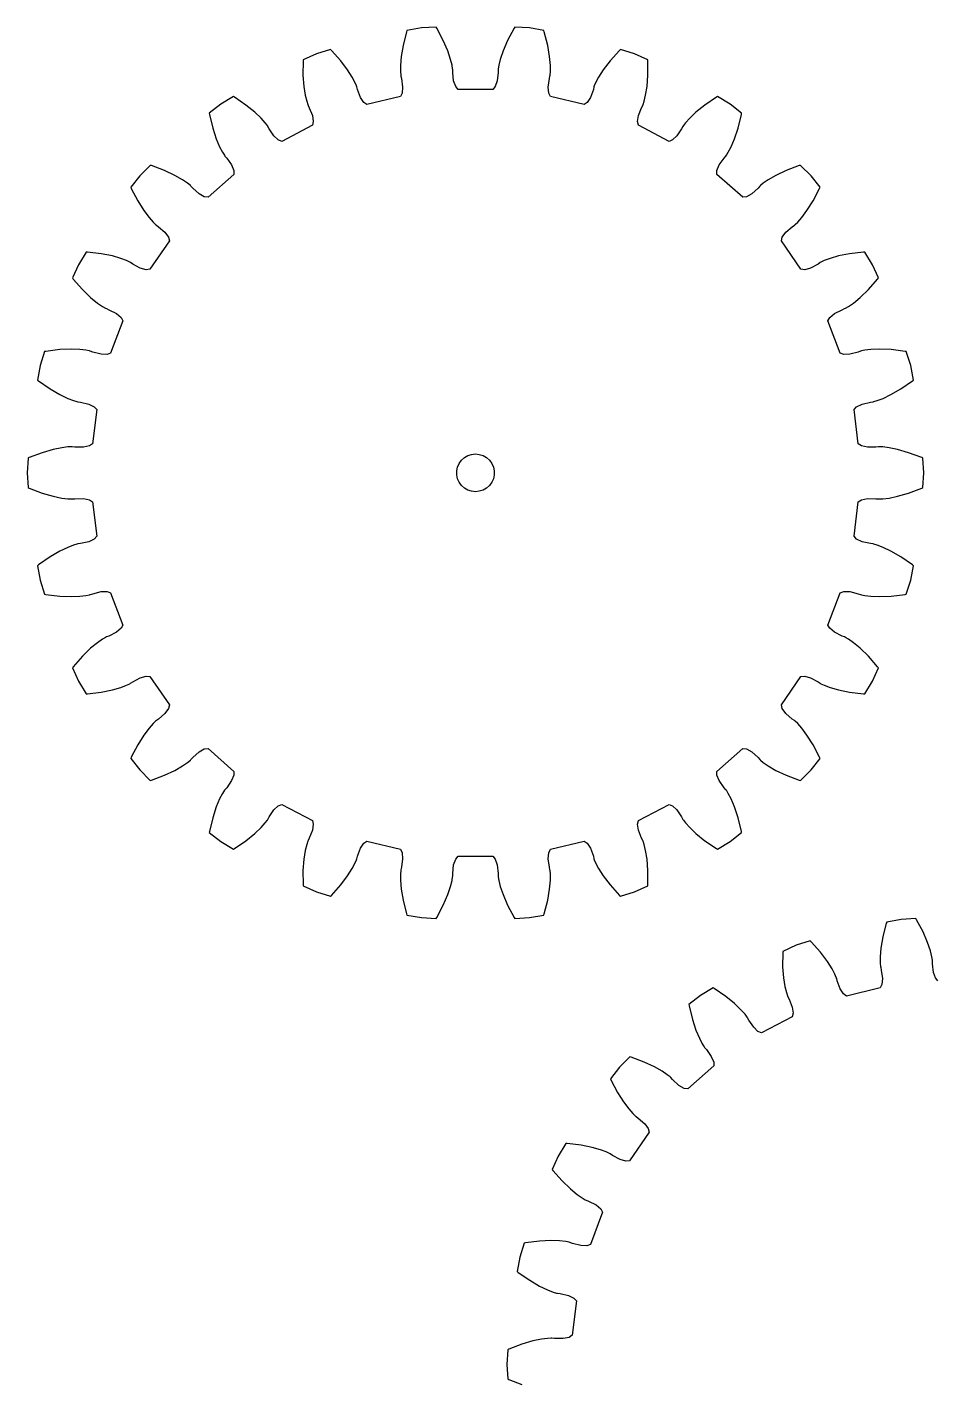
# Model space of a CAD drawing. Extents: x 0 to 148, y 0 to 213.
# Drawn here: x 0 to 72.3, y 104.8 to 212.8 of the extents above; entities that cross this region are included whole.
import ezdxf

# ---------------------------------------------------------------- set-up
doc = ezdxf.new("R2010")
doc.units = 0

msp = doc.modelspace()

# ---------------------------------------------------------------- linework, layer by layer
for p, q in [((31.35, 212.7), (30.2, 212.49)), ((32.52, 212.77), (31.35, 212.7)), ((32.57, 212.68), (32.52, 212.77)), ((33.09, 211.7), (32.57, 212.68)), ((38.73, 212.68), (38.21, 211.7)), ((38.78, 212.77), (38.73, 212.68)), ((39.95, 212.7), (38.78, 212.77)), ((41.1, 212.49), (39.95, 212.7)), ((30.17, 212.39), (29.9, 211.31)), ((30.2, 212.49), (30.17, 212.39)), ((33.45, 210.87), (33.09, 211.7)), ((38.21, 211.7), (37.85, 210.87)), ((41.13, 212.39), (41.1, 212.49)), ((41.4, 211.31), (41.13, 212.39)), ((23.01, 210.64), (21.94, 210.16)), ((24.12, 210.99), (23.01, 210.64)), ((24.2, 210.92), (24.12, 210.99)), ((24.94, 210.09), (24.2, 210.92)), ((29.9, 211.31), (29.75, 210.42)), ((33.68, 210.2), (33.45, 210.87)), ((37.85, 210.87), (37.62, 210.2)), ((41.55, 210.42), (41.4, 211.31)), ((47.11, 210.92), (46.36, 210.09)), ((47.18, 210.99), (47.11, 210.92)), ((48.29, 210.64), (47.18, 210.99)), ((49.36, 210.16), (48.29, 210.64)), ((21.94, 210.06), (21.93, 208.95)), ((21.94, 210.16), (21.94, 210.06)), ((25.49, 209.36), (24.94, 210.09)), ((29.75, 210.42), (29.69, 209.72)), ((29.69, 209.72), (29.69, 209.23)), ((33.8, 209.73), (33.68, 210.2)), ((33.84, 209.45), (33.8, 209.73)), ((33.85, 209.38), (33.84, 209.45)), ((37.46, 209.45), (37.45, 209.38)), ((37.51, 209.73), (37.46, 209.45)), ((37.62, 210.2), (37.51, 209.73)), ((41.61, 209.72), (41.55, 210.42)), ((41.61, 209.23), (41.61, 209.72)), ((46.36, 210.09), (45.82, 209.36)), ((49.37, 210.06), (49.36, 210.16)), ((49.37, 208.95), (49.37, 210.06)), ((21.93, 208.95), (22, 208.04)), ((25.86, 208.78), (25.49, 209.36)), ((26.09, 208.34), (25.86, 208.78)), ((26.2, 208.09), (26.09, 208.34)), ((29.69, 209.23), (29.71, 208.95)), ((29.71, 208.95), (29.73, 208.88)), ((29.73, 208.88), (29.77, 208.68)), ((29.77, 208.68), (29.86, 208)), ((33.85, 209.17), (33.85, 209.38)), ((33.92, 208.5), (33.85, 209.17)), ((34.08, 208.04), (33.92, 208.5)), ((37.38, 208.5), (37.23, 208.04)), ((37.45, 209.17), (37.38, 208.5)), ((37.45, 209.38), (37.45, 209.17)), ((41.44, 208), (41.53, 208.68)), ((41.53, 208.68), (41.58, 208.88)), ((41.58, 208.88), (41.59, 208.95)), ((41.59, 208.95), (41.61, 209.23)), ((45.21, 208.34), (45.1, 208.09)), ((45.44, 208.78), (45.21, 208.34)), ((45.82, 209.36), (45.44, 208.78)), ((49.3, 208.04), (49.37, 208.95)), ((16.4, 207.25), (15.4, 206.65)), ((16.48, 207.2), (16.4, 207.25)), ((22, 208.04), (22.11, 207.35)), ((22.11, 207.35), (22.23, 206.88)), ((26.22, 208.02), (26.2, 208.09)), ((26.27, 207.81), (26.22, 208.02)), ((26.51, 207.18), (26.27, 207.81)), ((29.69, 207.26), (27.01, 206.6)), ((29.82, 207.52), (29.69, 207.26)), ((29.86, 208), (29.82, 207.52)), ((34.27, 207.81), (34.08, 208.04)), ((37.03, 207.81), (34.27, 207.81)), ((37.23, 208.04), (37.03, 207.81)), ((41.48, 207.52), (41.44, 208)), ((41.62, 207.26), (41.48, 207.52)), ((44.29, 206.6), (41.62, 207.26)), ((45.03, 207.81), (44.79, 207.18)), ((45.08, 208.02), (45.03, 207.81)), ((45.1, 208.09), (45.08, 208.02)), ((49.08, 206.88), (49.19, 207.35)), ((49.19, 207.35), (49.3, 208.04)), ((54.9, 207.25), (54.82, 207.2)), ((55.9, 206.65), (54.9, 207.25)), ((15.4, 206.65), (14.48, 205.93)), ((17.4, 206.57), (16.48, 207.2)), ((18.11, 206), (17.4, 206.57)), ((22.23, 206.88), (22.31, 206.61)), ((22.31, 206.61), (22.34, 206.54)), ((22.34, 206.54), (22.44, 206.36)), ((22.44, 206.36), (22.69, 205.73)), ((26.77, 206.77), (26.51, 207.18)), ((27.01, 206.6), (26.77, 206.77)), ((44.53, 206.77), (44.29, 206.6)), ((44.79, 207.18), (44.53, 206.77)), ((48.61, 205.73), (48.86, 206.36)), ((48.86, 206.36), (48.96, 206.54)), ((48.96, 206.54), (48.99, 206.61)), ((48.99, 206.61), (49.08, 206.88)), ((53.9, 206.57), (53.19, 206)), ((54.82, 207.2), (53.9, 206.57)), ((56.82, 205.93), (55.9, 206.65)), ((14.48, 205.93), (14.49, 205.83)), ((14.49, 205.83), (14.76, 204.74)), ((18.61, 205.52), (18.11, 206)), ((18.94, 205.15), (18.61, 205.52)), ((19.11, 204.93), (18.94, 205.15)), ((22.69, 205.73), (22.76, 205.25)), ((22.76, 205.25), (22.69, 204.96)), ((48.54, 205.25), (48.61, 205.73)), ((48.61, 204.96), (48.54, 205.25)), ((52.36, 205.15), (52.19, 204.93)), ((52.69, 205.52), (52.36, 205.15)), ((53.19, 206), (52.69, 205.52)), ((56.54, 204.74), (56.81, 205.83)), ((56.81, 205.83), (56.82, 205.93)), ((14.76, 204.74), (15.04, 203.88)), ((19.15, 204.87), (19.11, 204.93)), ((19.25, 204.68), (19.15, 204.87)), ((19.63, 204.12), (19.25, 204.68)), ((19.97, 203.79), (19.63, 204.12)), ((22.69, 204.96), (20.25, 203.68)), ((51.05, 203.68), (48.61, 204.96)), ((51.68, 204.12), (51.33, 203.79)), ((52.05, 204.68), (51.68, 204.12)), ((52.15, 204.87), (52.05, 204.68)), ((52.19, 204.93), (52.15, 204.87)), ((56.26, 203.88), (56.54, 204.74)), ((15.04, 203.88), (15.31, 203.24)), ((15.31, 203.24), (15.54, 202.81)), ((20.25, 203.68), (19.97, 203.79)), ((51.33, 203.79), (51.05, 203.68)), ((55.76, 202.81), (55.99, 203.24)), ((55.99, 203.24), (56.26, 203.88)), ((15.54, 202.81), (15.69, 202.57)), ((15.69, 202.57), (15.73, 202.51)), ((15.73, 202.51), (15.87, 202.35)), ((15.87, 202.35), (16.26, 201.8)), ((55.04, 201.8), (55.43, 202.35)), ((55.43, 202.35), (55.57, 202.51)), ((55.57, 202.51), (55.61, 202.57)), ((55.61, 202.57), (55.76, 202.81)), ((8.97, 200.95), (8.25, 200.03)), ((9.79, 201.77), (8.97, 200.95)), ((9.89, 201.75), (9.79, 201.77)), ((10.93, 201.35), (9.89, 201.75)), ((11.75, 200.97), (10.93, 201.35)), ((12.36, 200.62), (11.75, 200.97)), ((16.45, 201.05), (14.39, 199.23)), ((16.26, 201.8), (16.45, 201.36)), ((16.45, 201.36), (16.45, 201.05)), ((54.85, 201.36), (55.04, 201.8)), ((54.85, 201.05), (54.85, 201.36)), ((56.91, 199.23), (54.85, 201.05)), ((59.55, 200.97), (58.94, 200.62)), ((60.37, 201.35), (59.55, 200.97)), ((61.41, 201.75), (60.37, 201.35)), ((61.51, 201.77), (61.41, 201.75)), ((62.34, 200.95), (61.51, 201.77)), ((63.06, 200.03), (62.34, 200.95)), ((8.25, 200.03), (8.28, 199.94)), ((8.28, 199.94), (8.8, 198.95)), ((12.76, 200.35), (12.36, 200.62)), ((12.98, 200.17), (12.76, 200.35)), ((13.03, 200.12), (12.98, 200.17)), ((13.17, 199.96), (13.03, 200.12)), ((13.67, 199.51), (13.17, 199.96)), ((58.13, 199.96), (57.63, 199.51)), ((58.27, 200.12), (58.13, 199.96)), ((58.32, 200.17), (58.27, 200.12)), ((58.54, 200.35), (58.32, 200.17)), ((58.94, 200.62), (58.54, 200.35)), ((62.5, 198.95), (63.02, 199.94)), ((63.02, 199.94), (63.06, 200.03)), ((8.8, 198.95), (9.28, 198.18)), ((14.09, 199.27), (13.67, 199.51)), ((14.39, 199.23), (14.09, 199.27)), ((57.21, 199.27), (56.91, 199.23)), ((57.63, 199.51), (57.21, 199.27)), ((62.02, 198.18), (62.5, 198.95)), ((9.28, 198.18), (9.7, 197.62)), ((9.7, 197.62), (10.02, 197.25)), ((61.28, 197.25), (61.6, 197.62)), ((61.6, 197.62), (62.02, 198.18)), ((10.02, 197.25), (10.22, 197.06)), ((10.22, 197.06), (10.28, 197.01)), ((10.28, 197.01), (10.45, 196.89)), ((10.45, 196.89), (10.96, 196.45)), ((60.34, 196.45), (60.85, 196.89)), ((60.85, 196.89), (61.02, 197.01)), ((61.02, 197.01), (61.08, 197.06)), ((61.08, 197.06), (61.28, 197.25)), ((11.32, 195.77), (9.76, 193.5)), ((10.96, 196.45), (11.25, 196.06)), ((11.25, 196.06), (11.32, 195.77)), ((59.98, 195.77), (60.05, 196.06)), ((61.54, 193.5), (59.98, 195.77)), ((60.05, 196.06), (60.34, 196.45)), ((4.69, 194.87), (4.08, 193.87)), ((4.79, 194.87), (4.69, 194.87)), ((5.89, 194.74), (4.79, 194.87)), ((6.78, 194.56), (5.89, 194.74)), ((7.45, 194.37), (6.78, 194.56)), ((7.91, 194.2), (7.45, 194.37)), ((63.85, 194.37), (63.39, 194.2)), ((64.52, 194.56), (63.85, 194.37)), ((65.41, 194.74), (64.52, 194.56)), ((66.51, 194.87), (65.41, 194.74)), ((66.61, 194.87), (66.51, 194.87)), ((67.22, 193.87), (66.61, 194.87)), ((4.08, 193.87), (3.6, 192.81)), ((8.17, 194.08), (7.91, 194.2)), ((8.23, 194.04), (8.17, 194.08)), ((8.4, 193.92), (8.23, 194.04)), ((9, 193.6), (8.4, 193.92)), ((9.46, 193.47), (9, 193.6)), ((9.76, 193.5), (9.46, 193.47)), ((61.84, 193.47), (61.54, 193.5)), ((62.3, 193.6), (61.84, 193.47)), ((62.9, 193.92), (62.3, 193.6)), ((63.07, 194.04), (62.9, 193.92)), ((63.13, 194.08), (63.07, 194.04)), ((63.39, 194.2), (63.13, 194.08)), ((67.7, 192.81), (67.22, 193.87)), ((3.6, 192.81), (3.66, 192.73)), ((3.66, 192.73), (4.4, 191.89)), ((66.9, 191.89), (67.64, 192.73)), ((67.64, 192.73), (67.7, 192.81)), ((4.4, 191.89), (5.05, 191.26)), ((5.05, 191.26), (5.59, 190.82)), ((65.71, 190.82), (66.25, 191.26)), ((66.25, 191.26), (66.9, 191.89)), ((5.59, 190.82), (5.99, 190.54)), ((5.99, 190.54), (6.24, 190.4)), ((6.24, 190.4), (6.3, 190.37)), ((6.3, 190.37), (6.5, 190.29)), ((6.5, 190.29), (7.1, 189.98)), ((7.1, 189.98), (7.47, 189.68)), ((63.83, 189.68), (64.2, 189.98)), ((64.2, 189.98), (64.81, 190.29)), ((64.81, 190.29), (65, 190.37)), ((65, 190.37), (65.07, 190.4)), ((65.07, 190.4), (65.31, 190.54)), ((65.31, 190.54), (65.71, 190.82)), ((7.61, 189.41), (6.64, 186.84)), ((7.47, 189.68), (7.61, 189.41)), ((63.69, 189.41), (63.83, 189.68)), ((64.66, 186.84), (63.69, 189.41)), ((1.38, 186.95), (1.04, 185.84)), ((1.48, 186.97), (1.38, 186.95)), ((2.59, 187.11), (1.48, 186.97)), ((3.49, 187.15), (2.59, 187.11)), ((4.19, 187.13), (3.49, 187.15)), ((4.68, 187.07), (4.19, 187.13)), ((4.95, 187.01), (4.68, 187.07)), ((5.02, 186.99), (4.95, 187.01)), ((5.22, 186.92), (5.02, 186.99)), ((5.88, 186.75), (5.22, 186.92)), ((6.36, 186.73), (5.88, 186.75)), ((6.64, 186.84), (6.36, 186.73)), ((64.95, 186.73), (64.66, 186.84)), ((65.43, 186.75), (64.95, 186.73)), ((66.08, 186.92), (65.43, 186.75)), ((66.28, 186.99), (66.08, 186.92)), ((66.35, 187.01), (66.28, 186.99)), ((66.62, 187.07), (66.35, 187.01)), ((67.11, 187.13), (66.62, 187.07)), ((67.81, 187.15), (67.11, 187.13)), ((68.71, 187.11), (67.81, 187.15)), ((69.82, 186.97), (68.71, 187.11)), ((69.92, 186.95), (69.82, 186.97)), ((70.27, 185.84), (69.92, 186.95)), ((1.04, 185.84), (0.83, 184.69)), ((70.48, 184.69), (70.27, 185.84)), ((0.83, 184.69), (0.9, 184.63)), ((0.9, 184.63), (1.82, 183.99)), ((69.48, 183.99), (70.4, 184.63)), ((70.4, 184.63), (70.48, 184.69)), ((1.82, 183.99), (2.6, 183.53)), ((2.6, 183.53), (3.23, 183.23)), ((68.07, 183.23), (68.7, 183.53)), ((68.7, 183.53), (69.48, 183.99)), ((3.23, 183.23), (3.69, 183.06)), ((3.69, 183.06), (3.96, 182.98)), ((3.96, 182.98), (4.03, 182.96)), ((4.03, 182.96), (4.24, 182.94)), ((4.24, 182.94), (4.9, 182.78)), ((4.9, 182.78), (5.33, 182.57)), ((5.33, 182.57), (5.53, 182.35)), ((65.77, 182.35), (65.97, 182.57)), ((65.97, 182.57), (66.4, 182.78)), ((66.4, 182.78), (67.07, 182.94)), ((67.07, 182.94), (67.27, 182.96)), ((67.27, 182.96), (67.34, 182.98)), ((67.34, 182.98), (67.61, 183.06)), ((67.61, 183.06), (68.07, 183.23)), ((5.53, 182.35), (5.2, 179.62)), ((66.1, 179.62), (65.77, 182.35)), ((2.75, 179.31), (2.07, 179.17)), ((3.24, 179.37), (2.75, 179.31)), ((3.52, 179.39), (3.24, 179.37)), ((3.59, 179.38), (3.52, 179.39)), ((3.8, 179.36), (3.59, 179.38)), ((4.48, 179.35), (3.8, 179.36)), ((4.95, 179.45), (4.48, 179.35)), ((5.2, 179.62), (4.95, 179.45)), ((66.35, 179.45), (66.1, 179.62)), ((66.82, 179.35), (66.35, 179.45)), ((67.5, 179.36), (66.82, 179.35)), ((67.71, 179.38), (67.5, 179.36)), ((67.78, 179.39), (67.71, 179.38)), ((68.06, 179.37), (67.78, 179.39)), ((68.55, 179.31), (68.06, 179.37)), ((69.23, 179.17), (68.55, 179.31)), ((0.07, 178.47), (0, 177.31)), ((0.16, 178.52), (0.07, 178.47)), ((1.2, 178.91), (0.16, 178.52)), ((2.07, 179.17), (1.2, 178.91)), ((34.35, 178.06), (34.54, 178.31)), ((34.54, 178.31), (34.77, 178.52)), ((34.77, 178.52), (35.04, 178.68)), ((35.04, 178.68), (35.34, 178.77)), ((35.34, 178.77), (35.65, 178.81)), ((35.65, 178.81), (35.96, 178.77)), ((35.96, 178.77), (36.26, 178.68)), ((36.26, 178.68), (36.53, 178.52)), ((36.53, 178.52), (36.77, 178.31)), ((36.77, 178.31), (36.95, 178.06)), ((70.1, 178.91), (69.23, 179.17)), ((71.14, 178.52), (70.1, 178.91)), ((71.23, 178.47), (71.14, 178.52)), ((71.3, 177.31), (71.23, 178.47)), ((0, 177.31), (0.07, 176.14)), ((34.16, 177.46), (34.22, 177.77)), ((34.16, 177.15), (34.16, 177.46)), ((34.22, 176.84), (34.16, 177.15)), ((34.22, 177.77), (34.35, 178.06)), ((36.95, 178.06), (37.08, 177.77)), ((37.08, 177.77), (37.14, 177.46)), ((37.14, 177.15), (37.08, 176.84)), ((37.14, 177.46), (37.14, 177.15)), ((71.23, 176.14), (71.3, 177.31)), ((0.07, 176.14), (0.16, 176.1)), ((0.16, 176.1), (1.2, 175.7)), ((34.35, 176.56), (34.22, 176.84)), ((34.54, 176.3), (34.35, 176.56)), ((34.77, 176.09), (34.54, 176.3)), ((35.04, 175.94), (34.77, 176.09)), ((36.53, 176.09), (36.26, 175.94)), ((36.77, 176.3), (36.53, 176.09)), ((36.95, 176.56), (36.77, 176.3)), ((37.08, 176.84), (36.95, 176.56)), ((70.1, 175.7), (71.14, 176.1)), ((71.14, 176.1), (71.23, 176.14)), ((1.2, 175.7), (2.07, 175.44)), ((2.07, 175.44), (2.75, 175.3)), ((2.75, 175.3), (3.24, 175.24)), ((3.24, 175.24), (3.52, 175.23)), ((3.52, 175.23), (3.59, 175.23)), ((3.59, 175.23), (3.8, 175.25)), ((3.8, 175.25), (4.48, 175.26)), ((4.48, 175.26), (4.95, 175.16)), ((4.95, 175.16), (5.2, 174.99)), ((5.2, 174.99), (5.53, 172.26)), ((35.34, 175.84), (35.04, 175.94)), ((35.65, 175.81), (35.34, 175.84)), ((35.96, 175.84), (35.65, 175.81)), ((36.26, 175.94), (35.96, 175.84)), ((65.77, 172.26), (66.1, 174.99)), ((66.1, 174.99), (66.35, 175.16)), ((66.35, 175.16), (66.82, 175.26)), ((66.82, 175.26), (67.5, 175.25)), ((67.5, 175.25), (67.71, 175.23)), ((67.71, 175.23), (67.78, 175.23)), ((67.78, 175.23), (68.06, 175.24)), ((68.06, 175.24), (68.55, 175.3)), ((68.55, 175.3), (69.23, 175.44)), ((69.23, 175.44), (70.1, 175.7)), ((3.96, 171.64), (3.69, 171.56)), ((4.03, 171.65), (3.96, 171.64)), ((4.24, 171.68), (4.03, 171.65)), ((4.9, 171.83), (4.24, 171.68)), ((5.33, 172.04), (4.9, 171.83)), ((5.53, 172.26), (5.33, 172.04)), ((65.97, 172.04), (65.77, 172.26)), ((66.4, 171.83), (65.97, 172.04)), ((67.07, 171.68), (66.4, 171.83)), ((67.27, 171.65), (67.07, 171.68)), ((67.34, 171.64), (67.27, 171.65)), ((67.61, 171.56), (67.34, 171.64)), ((1.82, 170.62), (0.9, 169.99)), ((2.6, 171.08), (1.82, 170.62)), ((3.23, 171.38), (2.6, 171.08)), ((3.69, 171.56), (3.23, 171.38)), ((68.07, 171.38), (67.61, 171.56)), ((68.7, 171.08), (68.07, 171.38)), ((69.48, 170.62), (68.7, 171.08)), ((70.4, 169.99), (69.48, 170.62)), ((0.9, 169.99), (0.83, 169.92)), ((0.83, 169.92), (1.04, 168.77)), ((70.27, 168.77), (70.48, 169.92)), ((70.48, 169.92), (70.4, 169.99)), ((1.04, 168.77), (1.38, 167.66)), ((69.92, 167.66), (70.27, 168.77)), ((1.38, 167.66), (1.48, 167.64)), ((1.48, 167.64), (2.59, 167.5)), ((2.59, 167.5), (3.49, 167.46)), ((3.49, 167.46), (4.19, 167.49)), ((4.19, 167.49), (4.68, 167.54)), ((4.68, 167.54), (4.95, 167.6)), ((4.95, 167.6), (5.02, 167.62)), ((5.02, 167.62), (5.22, 167.69)), ((5.22, 167.69), (5.88, 167.86)), ((5.88, 167.86), (6.36, 167.88)), ((6.36, 167.88), (6.64, 167.77)), ((6.64, 167.77), (7.61, 165.2)), ((63.69, 165.2), (64.66, 167.77)), ((64.66, 167.77), (64.95, 167.88)), ((64.95, 167.88), (65.43, 167.86)), ((65.43, 167.86), (66.08, 167.69)), ((66.08, 167.69), (66.28, 167.62)), ((66.28, 167.62), (66.35, 167.6)), ((66.35, 167.6), (66.62, 167.54)), ((66.62, 167.54), (67.11, 167.49)), ((67.11, 167.49), (67.81, 167.46)), ((67.81, 167.46), (68.71, 167.5)), ((68.71, 167.5), (69.82, 167.64)), ((69.82, 167.64), (69.92, 167.66)), ((7.61, 165.2), (7.47, 164.94)), ((63.83, 164.94), (63.69, 165.2)), ((5.99, 164.07), (5.59, 163.79)), ((6.24, 164.22), (5.99, 164.07)), ((6.3, 164.25), (6.24, 164.22)), ((6.5, 164.32), (6.3, 164.25)), ((7.1, 164.63), (6.5, 164.32)), ((7.47, 164.94), (7.1, 164.63)), ((64.2, 164.63), (63.83, 164.94)), ((64.81, 164.32), (64.2, 164.63)), ((65, 164.25), (64.81, 164.32)), ((65.07, 164.22), (65, 164.25)), ((65.31, 164.07), (65.07, 164.22)), ((65.71, 163.79), (65.31, 164.07)), ((5.05, 163.35), (4.4, 162.72)), ((5.59, 163.79), (5.05, 163.35)), ((66.25, 163.35), (65.71, 163.79)), ((66.9, 162.72), (66.25, 163.35)), ((4.4, 162.72), (3.66, 161.88)), ((67.64, 161.88), (66.9, 162.72)), ((3.66, 161.88), (3.6, 161.8)), ((3.6, 161.8), (4.08, 160.74)), ((8.4, 160.69), (9, 161.01)), ((9, 161.01), (9.46, 161.14)), ((9.46, 161.14), (9.76, 161.11)), ((9.76, 161.11), (11.32, 158.84)), ((59.98, 158.84), (61.54, 161.11)), ((61.54, 161.11), (61.84, 161.14)), ((61.84, 161.14), (62.3, 161.01)), ((62.3, 161.01), (62.9, 160.69)), ((67.22, 160.74), (67.7, 161.8)), ((67.7, 161.8), (67.64, 161.88)), ((4.08, 160.74), (4.69, 159.74)), ((4.79, 159.74), (5.89, 159.87)), ((5.89, 159.87), (6.78, 160.05)), ((6.78, 160.05), (7.45, 160.24)), ((7.45, 160.24), (7.91, 160.41)), ((7.91, 160.41), (8.17, 160.53)), ((8.17, 160.53), (8.23, 160.57)), ((8.23, 160.57), (8.4, 160.69)), ((62.9, 160.69), (63.07, 160.57)), ((63.07, 160.57), (63.13, 160.53)), ((63.13, 160.53), (63.39, 160.41)), ((63.39, 160.41), (63.85, 160.24)), ((63.85, 160.24), (64.52, 160.05)), ((64.52, 160.05), (65.41, 159.87)), ((65.41, 159.87), (66.51, 159.74)), ((66.61, 159.74), (67.22, 160.74)), ((4.69, 159.74), (4.79, 159.74)), ((11.32, 158.84), (11.25, 158.55)), ((60.05, 158.55), (59.98, 158.84)), ((66.51, 159.74), (66.61, 159.74)), ((10.28, 157.6), (10.22, 157.56)), ((10.45, 157.72), (10.28, 157.6)), ((10.96, 158.17), (10.45, 157.72)), ((11.25, 158.55), (10.96, 158.17)), ((60.34, 158.17), (60.05, 158.55)), ((60.85, 157.72), (60.34, 158.17)), ((61.02, 157.6), (60.85, 157.72)), ((61.08, 157.56), (61.02, 157.6)), ((9.7, 156.99), (9.28, 156.43)), ((10.02, 157.36), (9.7, 156.99)), ((10.22, 157.56), (10.02, 157.36)), ((61.28, 157.36), (61.08, 157.56)), ((61.6, 156.99), (61.28, 157.36)), ((62.02, 156.43), (61.6, 156.99)), ((8.8, 155.67), (8.28, 154.68)), ((9.28, 156.43), (8.8, 155.67)), ((62.5, 155.67), (62.02, 156.43)), ((63.02, 154.68), (62.5, 155.67)), ((8.28, 154.68), (8.25, 154.59)), ((8.25, 154.59), (8.97, 153.67)), ((12.76, 154.27), (12.98, 154.44)), ((12.98, 154.44), (13.03, 154.49)), ((13.03, 154.49), (13.17, 154.65)), ((13.17, 154.65), (13.67, 155.11)), ((13.67, 155.11), (14.09, 155.35)), ((14.09, 155.35), (14.39, 155.38)), ((14.39, 155.38), (16.45, 153.56)), ((54.85, 153.56), (56.91, 155.38)), ((56.91, 155.38), (57.21, 155.35)), ((57.21, 155.35), (57.63, 155.11)), ((57.63, 155.11), (58.13, 154.65)), ((58.13, 154.65), (58.27, 154.49)), ((58.27, 154.49), (58.32, 154.44)), ((58.32, 154.44), (58.54, 154.27)), ((62.34, 153.67), (63.06, 154.59)), ((63.06, 154.59), (63.02, 154.68)), ((8.97, 153.67), (9.79, 152.84)), ((10.93, 153.26), (11.75, 153.64)), ((11.75, 153.64), (12.36, 153.99)), ((12.36, 153.99), (12.76, 154.27)), ((16.45, 153.56), (16.45, 153.26)), ((54.85, 153.26), (54.85, 153.56)), ((58.54, 154.27), (58.94, 153.99)), ((58.94, 153.99), (59.55, 153.64)), ((59.55, 153.64), (60.37, 153.26)), ((61.51, 152.84), (62.34, 153.67)), ((9.79, 152.84), (9.89, 152.87)), ((9.89, 152.87), (10.93, 153.26)), ((15.87, 152.26), (15.73, 152.1)), ((16.26, 152.82), (15.87, 152.26)), ((16.45, 153.26), (16.26, 152.82)), ((55.04, 152.82), (54.85, 153.26)), ((55.43, 152.26), (55.04, 152.82)), ((55.57, 152.1), (55.43, 152.26)), ((60.37, 153.26), (61.41, 152.87)), ((61.41, 152.87), (61.51, 152.84)), ((15.31, 151.37), (15.04, 150.73)), ((15.54, 151.81), (15.31, 151.37)), ((15.69, 152.05), (15.54, 151.81)), ((15.73, 152.1), (15.69, 152.05)), ((55.61, 152.05), (55.57, 152.1)), ((55.76, 151.81), (55.61, 152.05)), ((55.99, 151.37), (55.76, 151.81)), ((56.26, 150.73), (55.99, 151.37)), ((15.04, 150.73), (14.76, 149.87)), ((19.25, 149.93), (19.63, 150.49)), ((19.63, 150.49), (19.97, 150.82)), ((19.97, 150.82), (20.25, 150.93)), ((20.25, 150.93), (22.69, 149.65)), ((48.61, 149.65), (51.05, 150.93)), ((51.05, 150.93), (51.33, 150.82)), ((51.33, 150.82), (51.68, 150.49)), ((51.68, 150.49), (52.05, 149.93)), ((56.54, 149.87), (56.26, 150.73)), ((14.76, 149.87), (14.49, 148.78)), ((18.11, 148.61), (18.61, 149.09)), ((18.61, 149.09), (18.94, 149.46)), ((18.94, 149.46), (19.11, 149.68)), ((19.11, 149.68), (19.15, 149.74)), ((19.15, 149.74), (19.25, 149.93)), ((22.69, 149.65), (22.76, 149.36)), ((22.76, 149.36), (22.69, 148.89)), ((48.54, 149.36), (48.61, 149.65)), ((48.61, 148.89), (48.54, 149.36)), ((52.05, 149.93), (52.15, 149.74)), ((52.15, 149.74), (52.19, 149.68)), ((52.19, 149.68), (52.36, 149.46)), ((52.36, 149.46), (52.69, 149.09)), ((52.69, 149.09), (53.19, 148.61)), ((56.81, 148.78), (56.54, 149.87)), ((14.49, 148.78), (14.48, 148.69)), ((14.48, 148.69), (15.4, 147.97)), ((15.4, 147.97), (16.4, 147.36)), ((16.48, 147.41), (17.4, 148.04)), ((17.4, 148.04), (18.11, 148.61)), ((22.31, 148), (22.23, 147.74)), ((22.34, 148.07), (22.31, 148)), ((22.44, 148.25), (22.34, 148.07)), ((22.69, 148.89), (22.44, 148.25)), ((26.77, 147.84), (27.01, 148.01)), ((27.01, 148.01), (29.69, 147.36)), ((41.62, 147.36), (44.29, 148.01)), ((44.29, 148.01), (44.53, 147.84)), ((48.86, 148.25), (48.61, 148.89)), ((48.96, 148.07), (48.86, 148.25)), ((48.99, 148), (48.96, 148.07)), ((49.08, 147.74), (48.99, 148)), ((53.19, 148.61), (53.9, 148.04)), ((53.9, 148.04), (54.82, 147.41)), ((54.9, 147.36), (55.9, 147.97)), ((55.9, 147.97), (56.82, 148.69)), ((56.82, 148.69), (56.81, 148.78)), ((16.4, 147.36), (16.48, 147.41)), ((22.11, 147.26), (22, 146.57)), ((22.23, 147.74), (22.11, 147.26)), ((26.22, 146.6), (26.27, 146.8)), ((26.27, 146.8), (26.51, 147.44)), ((26.51, 147.44), (26.77, 147.84)), ((29.69, 147.36), (29.82, 147.09)), ((29.82, 147.09), (29.86, 146.61)), ((34.08, 146.57), (34.27, 146.8)), ((34.27, 146.8), (37.03, 146.8)), ((37.03, 146.8), (37.23, 146.57)), ((41.44, 146.61), (41.48, 147.09)), ((41.48, 147.09), (41.62, 147.36)), ((44.53, 147.84), (44.79, 147.44)), ((44.79, 147.44), (45.03, 146.8)), ((45.03, 146.8), (45.08, 146.6)), ((49.19, 147.26), (49.08, 147.74)), ((49.3, 146.57), (49.19, 147.26)), ((54.82, 147.41), (54.9, 147.36)), ((22, 146.57), (21.93, 145.67)), ((25.49, 145.25), (25.86, 145.84)), ((25.86, 145.84), (26.09, 146.27)), ((26.09, 146.27), (26.2, 146.53)), ((26.2, 146.53), (26.22, 146.6)), ((29.73, 145.73), (29.71, 145.66)), ((29.77, 145.94), (29.73, 145.73)), ((29.86, 146.61), (29.77, 145.94)), ((33.85, 145.44), (33.92, 146.12)), ((33.92, 146.12), (34.08, 146.57)), ((37.23, 146.57), (37.38, 146.12)), ((37.38, 146.12), (37.45, 145.44)), ((41.53, 145.94), (41.44, 146.61)), ((41.58, 145.73), (41.53, 145.94)), ((41.59, 145.66), (41.58, 145.73)), ((45.08, 146.6), (45.1, 146.53)), ((45.1, 146.53), (45.21, 146.27)), ((45.21, 146.27), (45.44, 145.84)), ((45.44, 145.84), (45.82, 145.25)), ((49.37, 145.67), (49.3, 146.57)), ((21.93, 145.67), (21.94, 144.55)), ((24.94, 144.53), (25.49, 145.25)), ((29.71, 145.66), (29.69, 145.38)), ((29.69, 145.38), (29.69, 144.89)), ((29.69, 144.89), (29.75, 144.2)), ((33.68, 144.41), (33.8, 144.88)), ((33.8, 144.88), (33.84, 145.16)), ((33.84, 145.16), (33.85, 145.23)), ((33.85, 145.23), (33.85, 145.44)), ((37.45, 145.44), (37.45, 145.23)), ((37.45, 145.23), (37.46, 145.16)), ((37.46, 145.16), (37.51, 144.88)), ((37.51, 144.88), (37.62, 144.41)), ((41.55, 144.2), (41.61, 144.89)), ((41.61, 145.38), (41.59, 145.66)), ((41.61, 144.89), (41.61, 145.38)), ((45.82, 145.25), (46.36, 144.53)), ((49.37, 144.55), (49.37, 145.67)), ((21.94, 144.55), (21.94, 144.45)), ((21.94, 144.45), (23.01, 143.97)), ((23.01, 143.97), (24.12, 143.63)), ((24.12, 143.63), (24.2, 143.69)), ((24.2, 143.69), (24.94, 144.53)), ((29.75, 144.2), (29.9, 143.3)), ((33.09, 142.91), (33.45, 143.75)), ((33.45, 143.75), (33.68, 144.41)), ((37.62, 144.41), (37.85, 143.75)), ((37.85, 143.75), (38.21, 142.91)), ((41.4, 143.3), (41.55, 144.2)), ((46.36, 144.53), (47.11, 143.69)), ((47.11, 143.69), (47.18, 143.63)), ((47.18, 143.63), (48.29, 143.97)), ((48.29, 143.97), (49.36, 144.45)), ((49.36, 144.45), (49.37, 144.55)), ((29.9, 143.3), (30.17, 142.22)), ((32.57, 141.93), (33.09, 142.91)), ((38.21, 142.91), (38.73, 141.93)), ((41.13, 142.22), (41.4, 143.3)), ((30.17, 142.22), (30.2, 142.13)), ((30.2, 142.13), (31.35, 141.92)), ((31.35, 141.92), (32.52, 141.85)), ((32.52, 141.85), (32.57, 141.93)), ((38.73, 141.93), (38.78, 141.85)), ((38.78, 141.85), (39.95, 141.92)), ((39.95, 141.92), (41.1, 142.13)), ((41.1, 142.13), (41.13, 142.22)), ((68.32, 141.47), (68.05, 140.39)), ((68.36, 141.56), (68.32, 141.47)), ((69.5, 141.77), (68.36, 141.56)), ((70.67, 141.85), (69.5, 141.77)), ((70.72, 141.76), (70.67, 141.85)), ((71.25, 140.78), (70.72, 141.76)), ((68.05, 140.39), (67.9, 139.49)), ((71.6, 139.94), (71.25, 140.78)), ((61.16, 139.72), (60.09, 139.24)), ((62.27, 140.07), (61.16, 139.72)), ((62.35, 140), (62.27, 140.07)), ((63.09, 139.17), (62.35, 140)), ((67.9, 139.49), (67.85, 138.8)), ((71.83, 139.28), (71.6, 139.94)), ((71.95, 138.81), (71.83, 139.28)), ((60.09, 139.14), (60.08, 138.02)), ((60.09, 139.24), (60.09, 139.14)), ((63.64, 138.44), (63.09, 139.17)), ((64.01, 137.85), (63.64, 138.44)), ((67.85, 138.8), (67.84, 138.31)), ((67.84, 138.31), (67.87, 138.03)), ((71.99, 138.53), (71.95, 138.81)), ((72, 138.46), (71.99, 138.53)), ((72, 138.25), (72, 138.46)), ((72.07, 137.57), (72, 138.25)), ((60.08, 138.02), (60.15, 137.12)), ((60.15, 137.12), (60.26, 136.43)), ((64.24, 137.42), (64.01, 137.85)), ((64.35, 137.16), (64.24, 137.42)), ((64.38, 137.09), (64.35, 137.16)), ((64.43, 136.89), (64.38, 137.09)), ((67.87, 138.03), (67.88, 137.96)), ((67.88, 137.96), (67.93, 137.75)), ((67.93, 137.75), (68.02, 137.08)), ((72.23, 137.12), (72.07, 137.57)), ((72.43, 136.89), (72.23, 137.12)), ((54.55, 136.33), (53.55, 135.72)), ((54.64, 136.28), (54.55, 136.33)), ((55.56, 135.65), (54.64, 136.28)), ((60.26, 136.43), (60.38, 135.96)), ((64.66, 136.25), (64.43, 136.89)), ((64.92, 135.85), (64.66, 136.25)), ((67.84, 136.33), (65.16, 135.68)), ((67.97, 136.6), (67.84, 136.33)), ((68.02, 137.08), (67.97, 136.6)), ((53.55, 135.72), (52.63, 135)), ((52.63, 135), (52.65, 134.91)), ((56.26, 135.08), (55.56, 135.65)), ((56.76, 134.6), (56.26, 135.08)), ((60.38, 135.96), (60.46, 135.69)), ((60.46, 135.69), (60.49, 135.62)), ((60.49, 135.62), (60.59, 135.44)), ((60.59, 135.44), (60.84, 134.8)), ((65.16, 135.68), (64.92, 135.85)), ((52.65, 134.91), (52.91, 133.82)), ((57.09, 134.23), (56.76, 134.6)), ((57.26, 134.01), (57.09, 134.23)), ((57.3, 133.95), (57.26, 134.01)), ((57.4, 133.76), (57.3, 133.95)), ((60.84, 134.04), (58.41, 132.76)), ((60.84, 134.8), (60.91, 134.33)), ((60.91, 134.33), (60.84, 134.04)), ((52.91, 133.82), (53.19, 132.96)), ((53.19, 132.96), (53.46, 132.32)), ((57.78, 133.2), (57.4, 133.76)), ((58.12, 132.87), (57.78, 133.2)), ((58.41, 132.76), (58.12, 132.87)), ((53.46, 132.32), (53.69, 131.88)), ((53.69, 131.88), (53.84, 131.65)), ((47.94, 130.85), (47.12, 130.02)), ((48.04, 130.82), (47.94, 130.85)), ((49.08, 130.43), (48.04, 130.82)), ((53.84, 131.65), (53.88, 131.59)), ((53.88, 131.59), (54.02, 131.43)), ((54.02, 131.43), (54.41, 130.88)), ((54.41, 130.88), (54.6, 130.43)), ((47.12, 130.02), (46.4, 129.11)), ((49.9, 130.05), (49.08, 130.43)), ((50.51, 129.7), (49.9, 130.05)), ((50.91, 129.42), (50.51, 129.7)), ((54.6, 130.13), (52.54, 128.31)), ((54.6, 130.43), (54.6, 130.13)), ((46.4, 129.11), (46.43, 129.01)), ((46.43, 129.01), (46.95, 128.02)), ((51.13, 129.25), (50.91, 129.42)), ((51.18, 129.2), (51.13, 129.25)), ((51.32, 129.04), (51.18, 129.2)), ((51.83, 128.58), (51.32, 129.04)), ((52.24, 128.34), (51.83, 128.58)), ((46.95, 128.02), (47.43, 127.26)), ((52.54, 128.31), (52.24, 128.34)), ((47.43, 127.26), (47.85, 126.7)), ((47.85, 126.7), (48.17, 126.33)), ((48.17, 126.33), (48.37, 126.13)), ((48.37, 126.13), (48.43, 126.09)), ((48.43, 126.09), (48.6, 125.97)), ((48.6, 125.97), (49.12, 125.52)), ((49.12, 125.52), (49.4, 125.14)), ((49.48, 124.85), (47.91, 122.58)), ((49.4, 125.14), (49.48, 124.85)), ((42.84, 123.95), (42.23, 122.95)), ((42.94, 123.95), (42.84, 123.95)), ((44.05, 123.82), (42.94, 123.95)), ((44.93, 123.64), (44.05, 123.82)), ((45.61, 123.45), (44.93, 123.64)), ((46.06, 123.28), (45.61, 123.45)), ((46.32, 123.16), (46.06, 123.28)), ((46.38, 123.12), (46.32, 123.16)), ((46.55, 123), (46.38, 123.12)), ((42.23, 122.95), (41.75, 121.89)), ((47.15, 122.68), (46.55, 123)), ((47.61, 122.55), (47.15, 122.68)), ((47.91, 122.58), (47.61, 122.55)), ((41.75, 121.89), (41.81, 121.81)), ((41.81, 121.81), (42.55, 120.97)), ((42.55, 120.97), (43.2, 120.34)), ((43.2, 120.34), (43.74, 119.9)), ((43.74, 119.9), (44.14, 119.62)), ((44.14, 119.62), (44.39, 119.47)), ((44.39, 119.47), (44.45, 119.44)), ((44.45, 119.44), (44.65, 119.37)), ((44.65, 119.37), (45.25, 119.06)), ((45.25, 119.06), (45.62, 118.75)), ((45.62, 118.75), (45.76, 118.49)), ((45.76, 118.49), (44.79, 115.92)), ((39.53, 116.03), (39.19, 114.92)), ((39.63, 116.05), (39.53, 116.03)), ((40.74, 116.19), (39.63, 116.05)), ((41.64, 116.23), (40.74, 116.19)), ((42.34, 116.2), (41.64, 116.23)), ((42.83, 116.15), (42.34, 116.2)), ((43.1, 116.09), (42.83, 116.15)), ((43.17, 116.07), (43.1, 116.09)), ((43.37, 116), (43.17, 116.07)), ((44.03, 115.83), (43.37, 116)), ((44.51, 115.81), (44.03, 115.83)), ((44.79, 115.92), (44.51, 115.81)), ((39.19, 114.92), (38.98, 113.77)), ((38.98, 113.77), (39.05, 113.7)), ((39.05, 113.7), (39.97, 113.07)), ((39.97, 113.07), (40.75, 112.61)), ((40.75, 112.61), (41.38, 112.31)), ((41.38, 112.31), (41.84, 112.13)), ((41.84, 112.13), (42.11, 112.05)), ((42.11, 112.05), (42.18, 112.04)), ((42.18, 112.04), (42.39, 112.01)), ((42.39, 112.01), (43.05, 111.86)), ((43.05, 111.86), (43.48, 111.65)), ((43.68, 111.43), (43.35, 108.7)), ((43.48, 111.65), (43.68, 111.43)), ((39.35, 107.99), (38.31, 107.59)), ((40.22, 108.25), (39.35, 107.99)), ((40.91, 108.39), (40.22, 108.25)), ((41.39, 108.45), (40.91, 108.39)), ((41.67, 108.46), (41.39, 108.45)), ((41.74, 108.46), (41.67, 108.46)), ((41.95, 108.44), (41.74, 108.46)), ((42.63, 108.43), (41.95, 108.44)), ((43.1, 108.53), (42.63, 108.43)), ((43.35, 108.7), (43.1, 108.53)), ((38.22, 107.55), (38.15, 106.38)), ((38.31, 107.59), (38.22, 107.55)), ((38.15, 106.38), (38.22, 105.22)), ((38.22, 105.22), (38.31, 105.18)), ((38.31, 105.18), (39.35, 104.78))]:
    msp.add_line(p, q)

doc.saveas('drawing.dxf')
